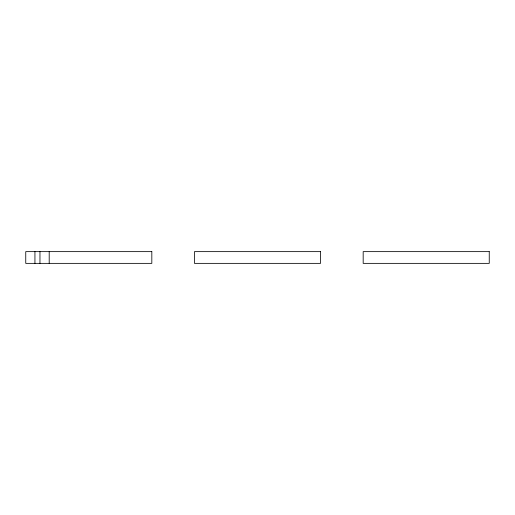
<?xml version="1.0" encoding="UTF-8"?>
<svg xmlns="http://www.w3.org/2000/svg" width="515" height="515" viewBox="0 0 515 515"><rect width="100%" height="100%" fill="white"/><g stroke="black" fill="none" stroke-linecap="round" stroke-linejoin="round"><path stroke-width="0.77" d="M49.202 251.635L49.202 263.365M39.964 251.635L39.964 263.365M34.936 251.635L34.936 263.365M151.822 251.635L25.75 251.635L25.75 263.365L151.822 263.365L151.822 251.635M320.536 251.635L194.464 251.635L194.464 263.365L320.536 263.365L320.536 251.635M489.25 251.635L363.178 251.635L363.178 263.365L489.25 263.365L489.25 251.635"/></g></svg>
